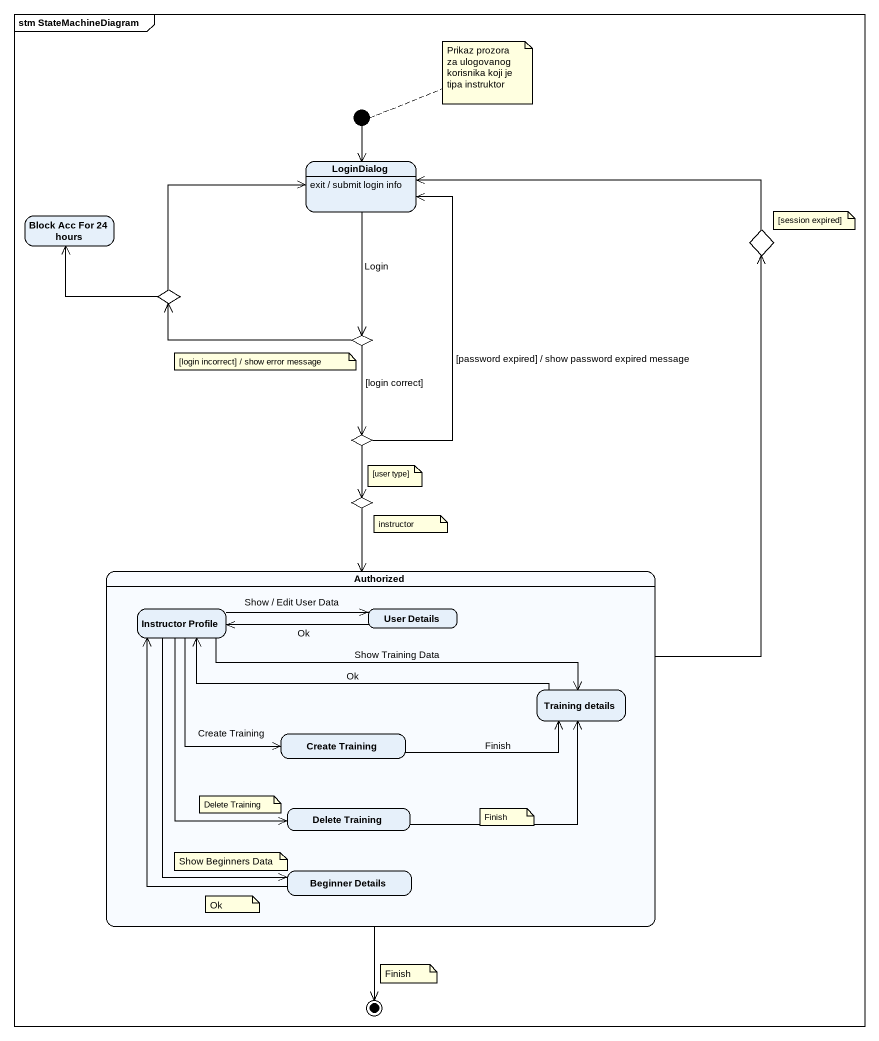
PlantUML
@startuml
mainframe stm StateMachineDiagram
hide empty description
state initial1 <<start>>
state LoginDialog
LoginDialog : exit / submit login info
state "Block Acc For 24 hours" as Block_Acc_For_24_hours
state choice1 <<choice>>
state choice2 <<choice>>
state choice3 <<choice>>
state choice4 <<choice>>
state choice5 <<choice>>
state Authorized {
  state "Instructor Profile" as Instructor_Profile
  state "User Details" as User_Details
  state "Training details" as Training_details
  state "Create Training" as Create_Training
  state "Delete Training" as Delete_Training
  state "Beginner Details" as Beginner_Details
}
initial1 --> LoginDialog
LoginDialog --> choice3 : Login
choice1 -left-> LoginDialog
choice2 -right-> LoginDialog
choice2 -up-> Block_Acc_For_24_hours
choice3 -left-> choice2
choice3 --> choice4 : [login correct]
choice4 -up-> LoginDialog : [password expired] / show password expired message
choice4 --> choice5
choice5 --> Authorized
Authorized -up-> choice1
Instructor_Profile -right-> User_Details : Show / Edit User Data
Instructor_Profile -right-> Training_details : Show Training Data
Instructor_Profile --> Create_Training : Create Training
Instructor_Profile --> Delete_Training
Instructor_Profile --> Beginner_Details
User_Details -left-> Instructor_Profile : Ok
Training_details -left-> Instructor_Profile : Ok
Create_Training -right-> Training_details : Finish
Delete_Training -right-> Training_details
Beginner_Details -up-> Instructor_Profile
Authorized --> [*]
note right of initial1 : Prikaz prozora za ulogovanog korisnika koji je tipa instruktor
note as N2
  [session expired]
end note
note as N3
  [login incorrect] / show error message
end note
note as N4
  [user type]
end note
note as N5
  instructor
end note
note as N6
  Delete Training
end note
note as N7
  Finish
end note
note as N8
  Show Beginners Data
end note
note as N9
  Ok
end note
note as N10
  Finish
end note
@enduml
